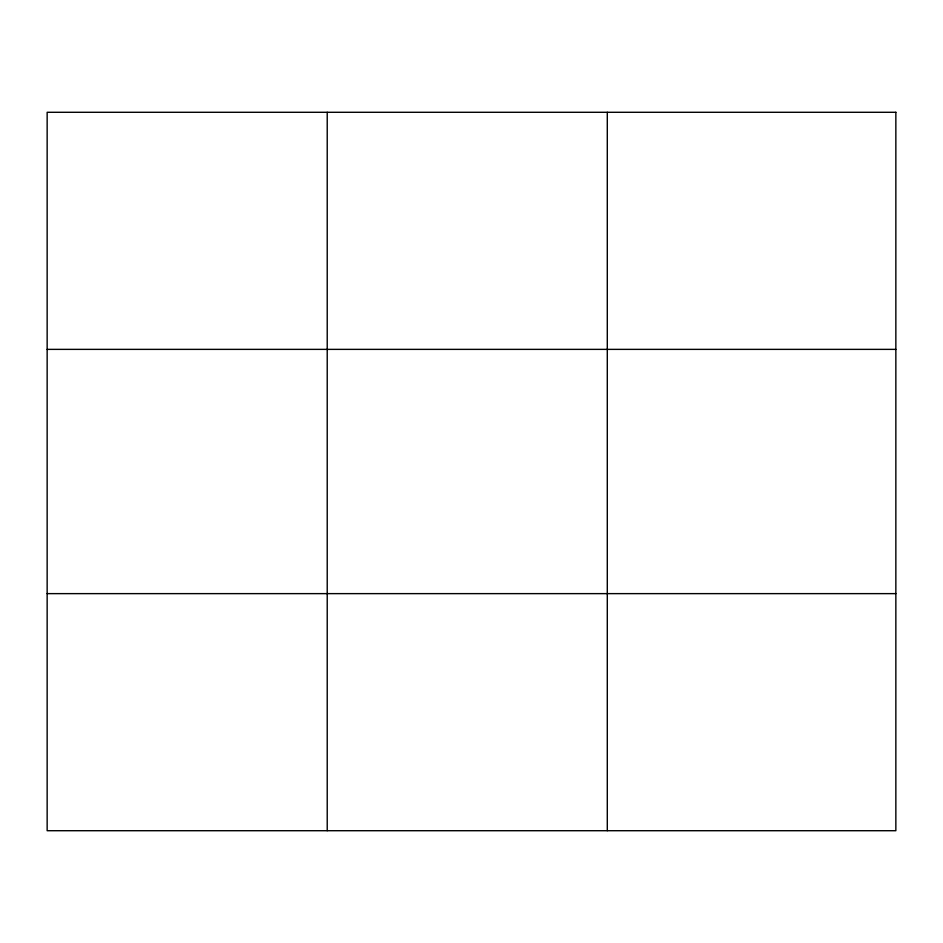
<?xml version="1.0" encoding="UTF-8"?>
<svg xmlns="http://www.w3.org/2000/svg" width="943" height="943" viewBox="0 0 943 943"><rect width="100%" height="100%" fill="white"/><g stroke="black" fill="none" stroke-linecap="round" stroke-linejoin="round"><path stroke-width="1.41" d="M327.221 112.288L327.221 830.712M607.292 112.288L607.292 830.712M47.15 349.37L895.85 349.37M47.15 593.63L895.85 593.63M895.85 112.288L895.85 830.712L47.15 830.712L47.15 112.288L895.85 112.288"/></g></svg>
